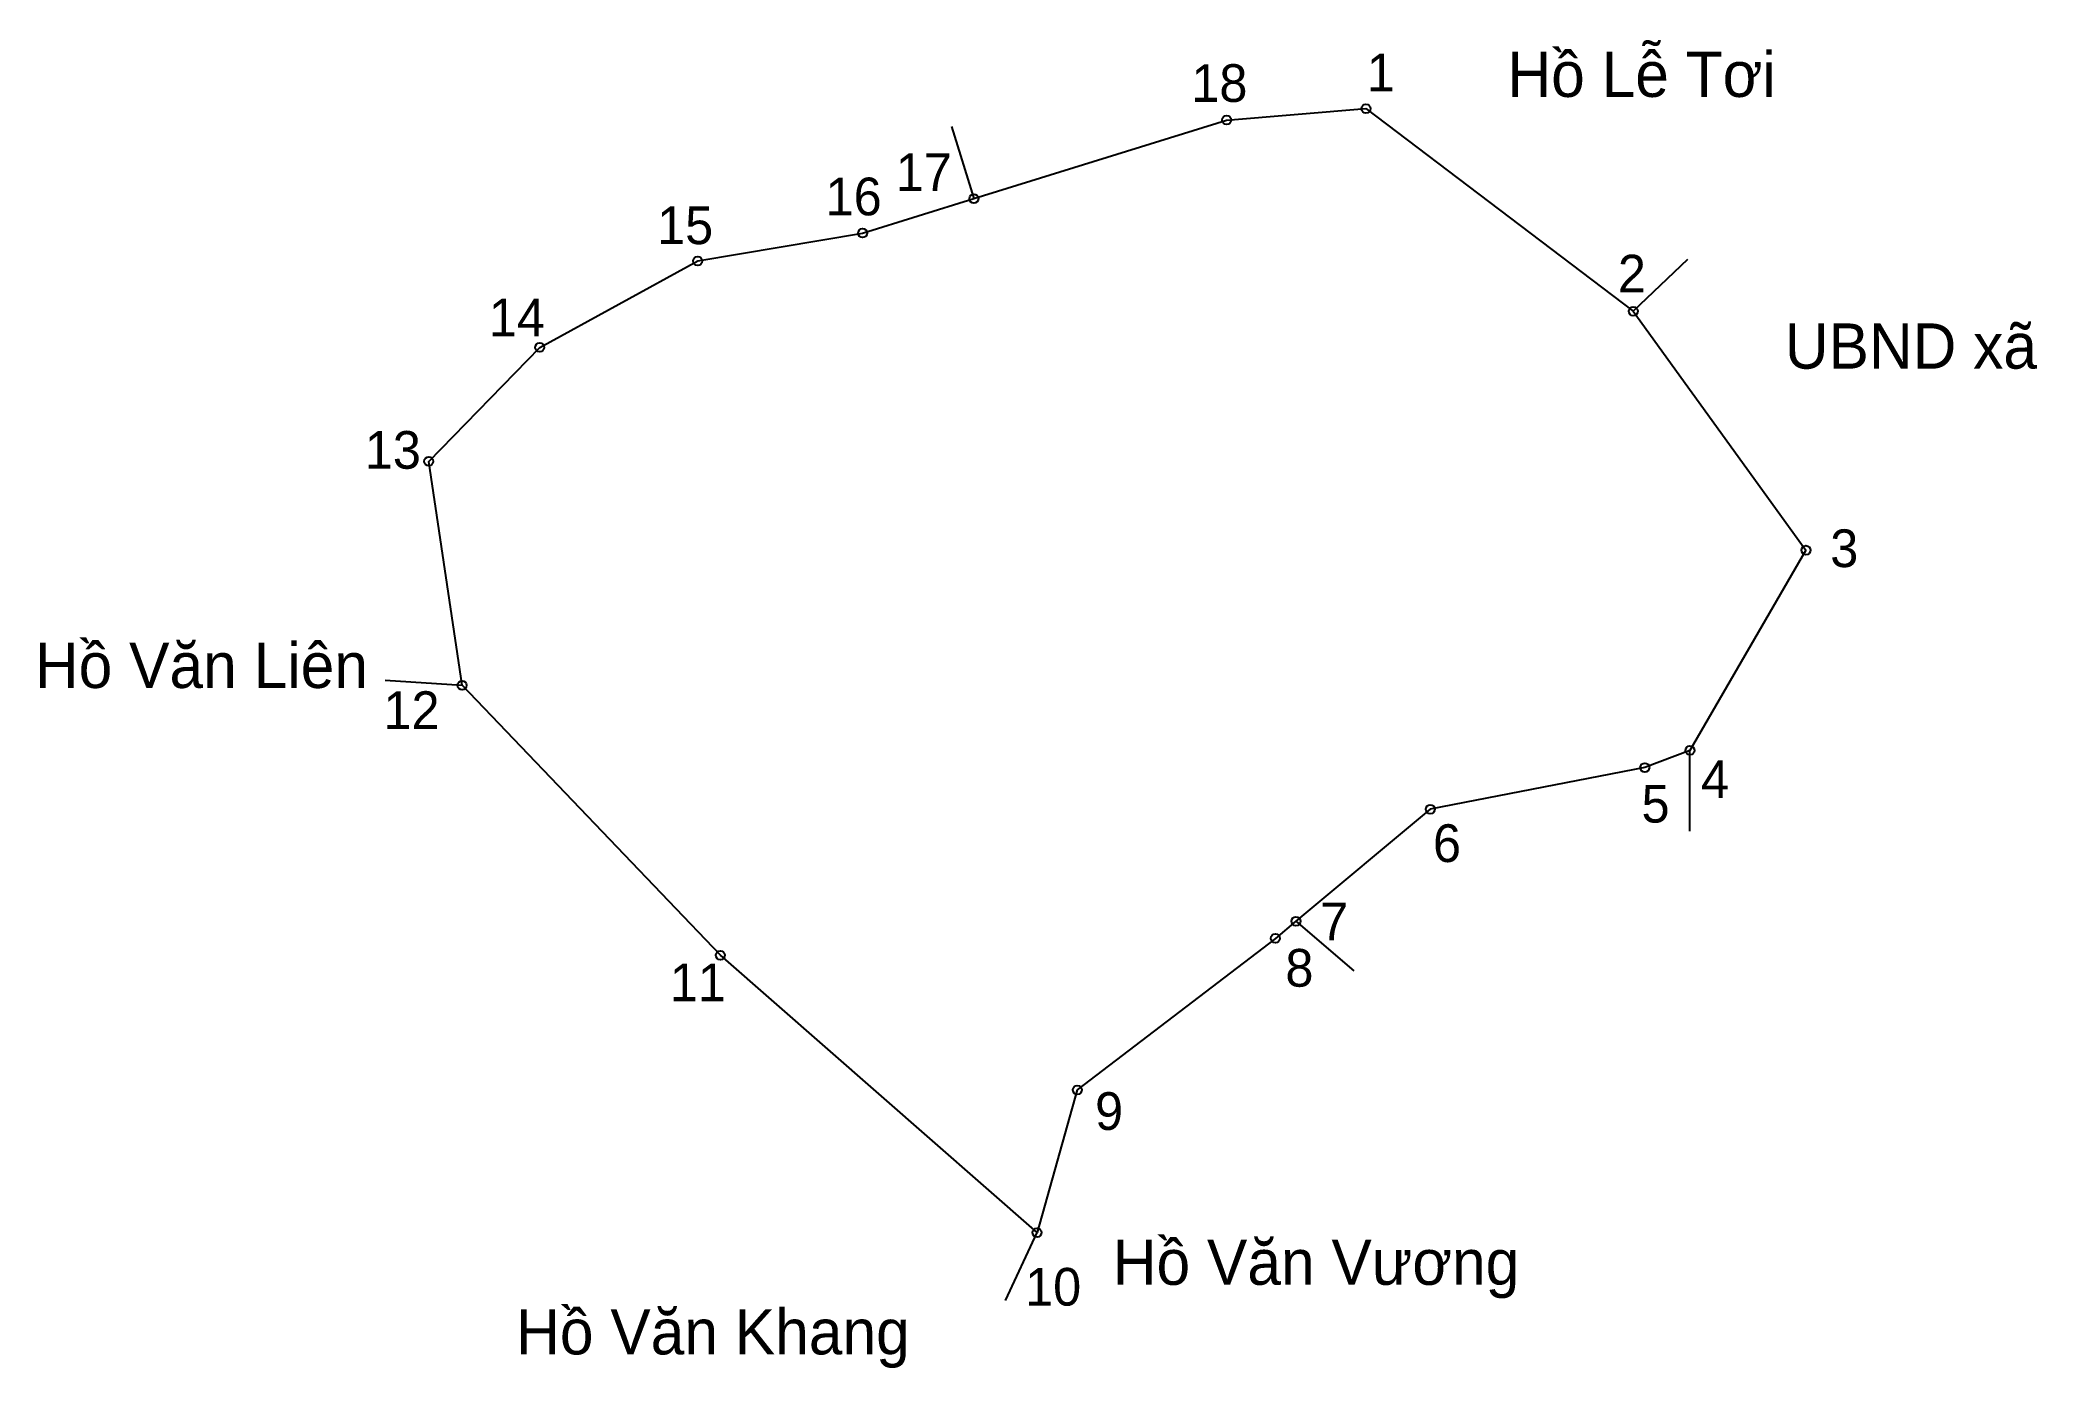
# Model space of a CAD drawing. Extents: x 549154 to 549397, y 1825345 to 1825506.
import ezdxf

# ---------------------------------------------------------------- set-up
doc = ezdxf.new("R2010")
doc.units = 0
for name, color, linetype in [('CanhThua', 7, 'Continuous'), ('MocDinhThua', 7, 'Continuous'), ('RauThua', 7, 'Continuous'), ('SoHieuDinhThua', 7, 'Continuous'), ('TenChuLanCan', 7, 'Continuous')]:
    doc.layers.add(name, color=color, linetype=linetype)

msp = doc.modelspace()

# ---------------------------------------------------------------- linework, layer by layer
at = {"layer": 'CanhThua'}
for p, q in [((549267.57, 1825487.15), (549298.31, 1825496.7)), ((549298.31, 1825496.7), (549315.26, 1825498.09)), ((549315.26, 1825498.09), (549347.78, 1825473.44)), ((549254.03, 1825482.94), (549267.57, 1825487.15)), ((549233.98, 1825479.56), (549254.03, 1825482.94)), ((549214.77, 1825469.03), (549233.98, 1825479.56)), ((549347.78, 1825473.44), (549368.78, 1825444.36)), ((549201.27, 1825455.16), (549214.77, 1825469.03)), ((549205.33, 1825427.92), (549201.27, 1825455.16)), ((549368.78, 1825444.36), (549354.67, 1825419.99)), ((549236.74, 1825395.07), (549205.33, 1825427.92)), ((549354.67, 1825419.99), (549349.18, 1825417.91)), ((549349.18, 1825417.91), (549323.08, 1825412.84)), ((549323.08, 1825412.84), (549306.75, 1825399.21)), ((549306.75, 1825399.21), (549304.24, 1825397.12)), ((549304.24, 1825397.12), (549280.15, 1825378.68)), ((549275.26, 1825361.32), (549236.74, 1825395.07)), ((549280.15, 1825378.68), (549275.26, 1825361.32))]:
    msp.add_line(p, q, dxfattribs=at)
at = {"layer": 'MocDinhThua'}
for centre in [(549315.26, 1825498.09), (549298.31, 1825496.7), (549267.57, 1825487.15), (549254.03, 1825482.94), (549233.98, 1825479.56), (549347.78, 1825473.44), (549214.77, 1825469.03), (549201.27, 1825455.16), (549368.78, 1825444.36), (549205.33, 1825427.92), (549354.67, 1825419.99), (549349.18, 1825417.91), (549323.08, 1825412.84), (549306.75, 1825399.21), (549304.24, 1825397.12), (549236.74, 1825395.07), (549280.15, 1825378.68), (549275.26, 1825361.32)]:
    msp.add_circle(centre, 0.55, dxfattribs=at)
at = {"layer": 'RauThua'}
for p, q in [((549264.83, 1825495.91), (549267.57, 1825487.15)), ((549347.78, 1825473.44), (549354.4, 1825479.77)), ((549195.96, 1825428.53), (549205.33, 1825427.92)), ((549354.67, 1825410.18), (549354.67, 1825419.99)), ((549306.75, 1825399.21), (549313.8, 1825393.15)), ((549271.42, 1825353.04), (549275.26, 1825361.32))]:
    msp.add_line(p, q, dxfattribs=at)

# ---------------------------------------------------------------- texts
at = {"layer": 'SoHieuDinhThua'}
for s, height, p in [('18', 4.587, (549294.02, 1825498.91)), ('1', 4.59, (549315.35, 1825500.2)), ('17', 4.587, (549258.06, 1825488.06)), ('16', 4.587, (549249.54, 1825485.11)), ('15', 4.587, (549229.04, 1825481.6)), ('2', 4.59, (549345.9, 1825475.72)), ('14', 4.587, (549208.58, 1825470.39)), ('13', 4.587, (549193.49, 1825454.27)), ('3', 4.59, (549371.73, 1825442.3)), ('12', 4.587, (549195.76, 1825422.6)), ('4', 4.59, (549356.01, 1825414.2)), ('5', 4.59, (549348.78, 1825411.21)), ('6', 4.59, (549323.41, 1825406.41)), ('7', 4.59, (549309.7, 1825396.89)), ('11', 4.587, (549230.59, 1825389.47)), ('8', 4.59, (549305.46, 1825391.24)), ('9', 4.59, (549282.31, 1825373.81)), ('10', 4.587, (549273.8, 1825352.43))]:
    msp.add_text(s, height=height, dxfattribs=at).set_placement(p)
at = {"layer": 'TenChuLanCan'}
for s, height, p in [('Hồ Lễ Tơi', 5.504, (549332.47, 1825499.52)), ('UBND xã', 5.504, (549366.21, 1825466.45)), ('Hồ Văn Liên', 5.5039, (549153.37, 1825427.59)), ('Hồ Văn Vương', 5.5039, (549284.47, 1825354.96)), ('Hồ Văn Khang', 5.5039, (549211.9, 1825346.49))]:
    msp.add_text(s, height=height, dxfattribs=at).set_placement(p)

doc.saveas('drawing.dxf')
